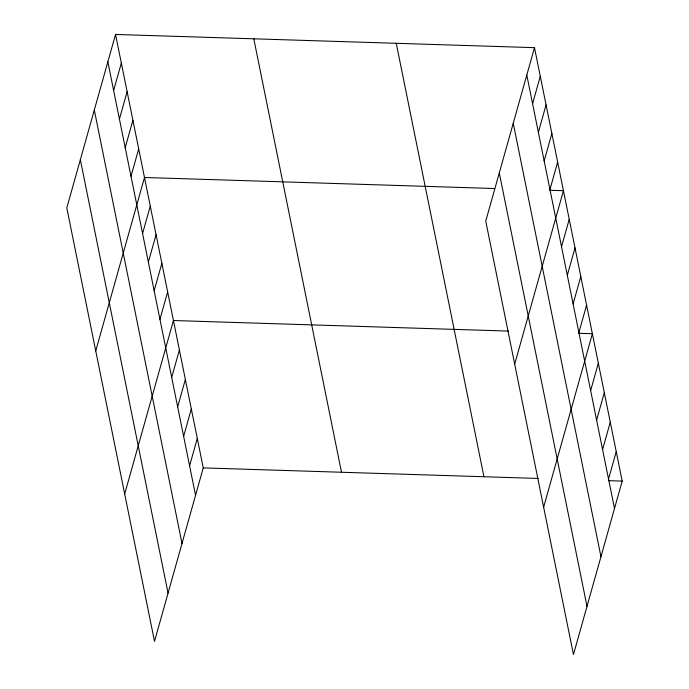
<?xml version="1.0" encoding="UTF-8"?>
<svg xmlns="http://www.w3.org/2000/svg" width="689" height="689" viewBox="0 0 689 689"><rect width="100%" height="100%" fill="white"/><g stroke="black" fill="none" stroke-linecap="round" stroke-linejoin="round"><path stroke-width="1.03" d="M115.545 34.45L66.799 207.897L154.508 641.338L203.255 467.891L115.545 34.45L534.492 47.662L622.201 481.103L573.455 654.55L485.745 221.109L534.492 47.662M113.633 90.457L121.333 63.061M119.421 119.068L127.129 91.663M125.209 147.679L132.917 120.274M131.005 176.281L138.704 148.876M95.737 350.934L144.492 177.486L494.314 188.519M142.58 233.493L150.28 206.097M148.368 262.104L156.067 234.699M154.155 290.706L161.863 263.31M159.943 319.317L167.651 291.912M124.683 493.97L173.439 320.523L508.594 331.09M171.699 377.4L179.398 349.995M177.667 406.872L185.367 379.467M183.627 436.344L191.327 408.947M189.596 465.824L197.295 438.419M532.58 103.669L540.279 76.272M538.367 132.279L546.076 104.874M544.155 160.89L551.863 133.485M549.951 189.492L557.651 162.087M514.683 364.145L563.438 190.698L549.822 190.267M561.526 246.705L569.226 219.309M567.314 275.316L575.014 247.911M573.102 303.927L580.81 276.522M578.889 332.529L586.597 305.124M543.63 507.182L592.385 333.734L578.769 333.304M590.645 390.611L598.345 363.206M596.614 420.083L604.313 392.687M602.574 449.564L610.273 422.159M608.542 479.036L616.242 451.631M203.255 467.891L538.419 478.459M608.594 480.672L622.201 481.103M526.792 75.067L614.502 508.508M513.245 123.262L600.954 556.703M499.284 172.913L587.002 606.354M396.244 43.304L483.954 476.745M253.802 38.808L341.511 472.249M107.846 61.855L195.555 495.296M94.298 110.051L182.008 543.492M80.337 159.702L168.056 593.143"/></g></svg>
